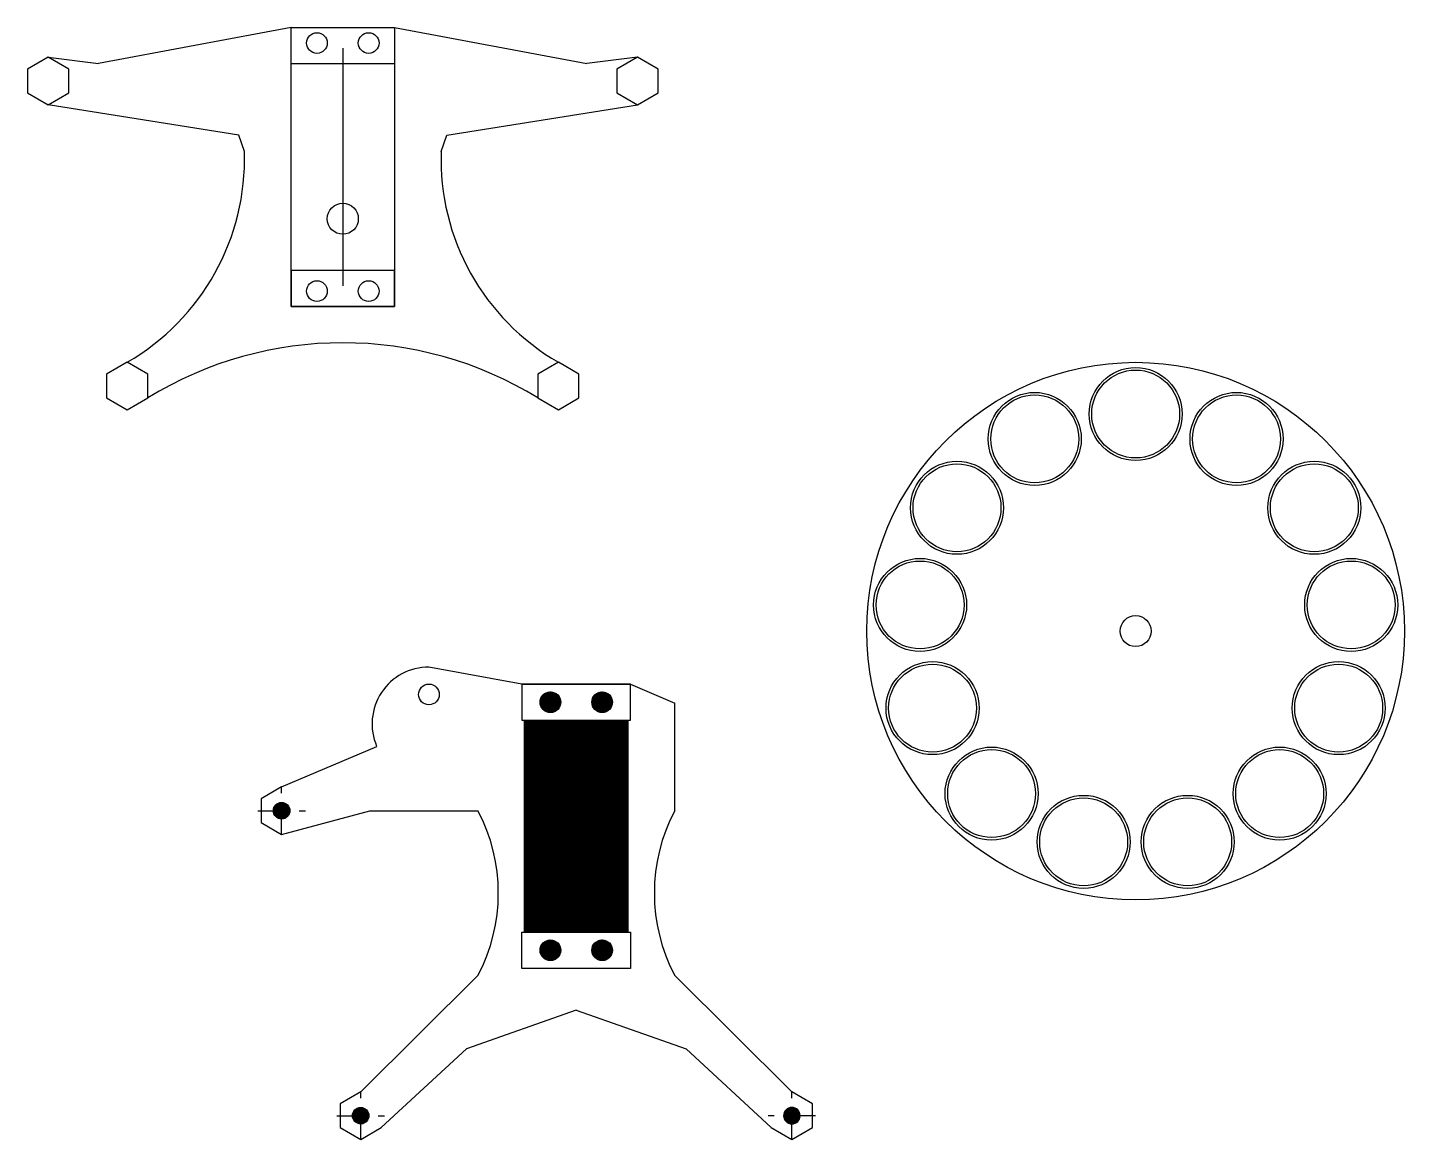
# Paper-space layout 'old ver_サイズ不明' of a CAD drawing. Extents: x -1.1 to 12.2, y 0 to 10.8.
import ezdxf

# ---------------------------------------------------------------- set-up
doc = ezdxf.new("R2010")
doc.units = 0
doc.header["$MEASUREMENT"] = 0
doc.linetypes.add('AM_ISO08W050', pattern=[18, 12, -1.5, 3, -1.5])
doc.linetypes.add('AM_ISO08W050X2', pattern=[9, 6, -0.75, 1.5, -0.75])
doc.layers.get('0').update_dxf_attribs({"linetype": 'CONTINUOUS'})
for name, color, linetype in [('AM_0', 7, 'CONTINUOUS'), ('AM_7', 4, 'AM_ISO08W050'), ('下書き線', 1, 'CONTINUOUS'), ('投下機構', 111, 'CONTINUOUS')]:
    doc.layers.add(name, color=color, linetype=linetype)
doc.layers.add('AM_8', color=1, linetype='CONTINUOUS', lineweight=15)
pattern_1 = [(45, (1.1003693, -2e-10), (-0.003535534, 0.003535534), [])]

# ---------------------------------------------------------------- blocks, each defined once
blk = doc.blocks.new('*U12')
at = {"layer": 'AM_0'}
blk.add_circle((19.9, 4.6), 1.6, dxfattribs=at)
at = {"layer": 'AM_7', "linetype": 'AM_ISO08W050X2'}
for p, q in [((19.9, 0), (19.9, 9.2)), ((15.3, 4.6), (24.5, 4.6))]:
    blk.add_line(p, q, dxfattribs=at)
blk = doc.blocks.new('*U13')
at = {"layer": 'AM_0'}
blk.add_circle((4.6, 63.6), 1.6, dxfattribs=at)
at = {"layer": 'AM_7', "linetype": 'AM_ISO08W050X2'}
for p, q in [((4.6, 59), (4.6, 68.2)), ((0, 63.6), (9.2, 63.6))]:
    blk.add_line(p, q, dxfattribs=at)
blk = doc.blocks.new('*U14')
at = {"layer": 'AM_0', "extrusion": (0, 0, -1)}
blk.add_circle((-103.3, 4.6), 1.6, dxfattribs=at)
at = {"layer": 'AM_7', "linetype": 'AM_ISO08W050X2'}
for p, q in [((103.3, 0), (103.3, 9.2)), ((107.9, 4.6), (98.7, 4.6))]:
    blk.add_line(p, q, dxfattribs=at)
blk = doc.blocks.new('*U17')
for radius in [0.45, 0.425]:
    blk.add_circle((0, 0), radius)
blk = doc.blocks.new('*U18')
at = {"layer": '投下機構', "color": 0, "linetype": 'ByBlock', "lineweight": -2, "transparency": 16777216}
for p, rotation in [((-0.476, 4.609), 27.69230769230765), ((1.476, 4.609), 332.3076923076924), ((-1.228, 3.943), 55.38461538461539), ((2.228, 3.943), 304.6153846153847), ((-1.585, 3.003), 83.07692307692305), ((2.585, 3.003), 276.923076923077), ((-1.464, 2.005), 110.7692307692308), ((2.464, 2.005), 249.2307692307692), ((-0.893, 1.178), 138.4615384615385), ((1.893, 1.178), 221.5384615384615), ((-0.003, 0.711), 166.1538461538462), ((1.003, 0.711), 193.8461538461538)]:
    blk.add_blockref('*U17', p, dxfattribs=dict(at, rotation=rotation))
blk.add_blockref('*U17', (0.5, 4.85), dxfattribs=at)

psp = doc.layouts.new('old ver_サイズ不明')

# ---------------------------------------------------------------- hatches: boundary and pattern name
at = {"layer": 'AM_8'}
h = psp.add_hatch(dxfattribs=at)
h.set_pattern_fill('_U', color=256, scale=0.005, angle=45, style=0, pattern_type=0)
h.set_pattern_definition(pattern_1)
edge = h.paths.add_edge_path()
edge.add_arc((3.93, 4.23), 0.1, 11.4592, 236.9306)
edge.add_arc((3.93, 4.23), 0.1, 236.9306, 371.4592)
h = psp.add_hatch(dxfattribs=at)
h.set_pattern_fill('_U', color=256, scale=0.005, angle=45, style=0, pattern_type=0)
h.set_pattern_definition(pattern_1)
edge = h.paths.add_edge_path()
edge.add_arc((4.43, 4.23), 0.1, 11.4592, 284.5737)
edge.add_arc((4.43, 4.23), 0.1, 284.5737, 371.4592)
h = psp.add_hatch(dxfattribs=at)
h.set_pattern_fill('_U', color=256, scale=0.005, angle=45, style=0, pattern_type=0)
h.set_pattern_definition(pattern_1)
h.paths.add_polyline_path([(3.68, 4.055), (3.68, 2.005), (4.68, 2.005), (4.68, 4.055)])
h = psp.add_hatch(dxfattribs=at)
h.set_pattern_fill('_U', color=256, scale=0.005, angle=45, style=0, pattern_type=0)
h.set_pattern_definition(pattern_1)
edge = h.paths.add_edge_path()
edge.add_arc((1.33, 3.18), 0.08, 191.4592, 492.8935)
edge.add_arc((1.33, 3.18), 0.08, 132.8935, 191.4592)
h = psp.add_hatch(dxfattribs=at)
h.set_pattern_fill('_U', color=256, scale=0.005, angle=45, style=0, pattern_type=0)
h.set_pattern_definition(pattern_1)
edge = h.paths.add_edge_path()
edge.add_arc((3.93, 1.83), 0.1, 191.4592, 504.4367)
edge.add_arc((3.93, 1.83), 0.1, 144.4367, 191.4592)
h = psp.add_hatch(dxfattribs=at)
h.set_pattern_fill('_U', color=256, scale=0.005, angle=45, style=0, pattern_type=0)
h.set_pattern_definition(pattern_1)
edge = h.paths.add_edge_path()
edge.add_arc((4.43, 1.83), 0.1, 11.4592, 332.6151)
edge.add_arc((4.43, 1.83), 0.1, 332.6151, 371.4592)
h = psp.add_hatch(dxfattribs=at)
h.set_pattern_fill('_U', color=256, scale=0.005, angle=45, style=0, pattern_type=0)
h.set_pattern_definition(pattern_1)
edge = h.paths.add_edge_path()
edge.add_arc((2.095, 0.23), 0.08, 191.4592, 495.3358)
edge.add_arc((2.095, 0.23), 0.08, 135.3358, 191.4592)
h = psp.add_hatch(dxfattribs=at)
h.set_pattern_fill('_U', color=256, scale=0.005, angle=45, style=0, pattern_type=0)
h.set_pattern_definition(pattern_1)
edge = h.paths.add_edge_path()
edge.add_arc((6.266, 0.23), 0.08, 11.4592, 302.331)
edge.add_arc((6.266, 0.23), 0.08, 302.331, 371.4592)

# ---------------------------------------------------------------- linework, layer by layer
for p, q in [((3.655, 4.405), (2.755, 4.57)), ((4.705, 4.405), (5.132, 4.222)), ((5.132, 3.18), (5.132, 4.222)), ((1.33, 3.41), (2.25, 3.803)), ((1.33, 2.95), (2.183, 3.18)), ((2.183, 3.18), (3.229, 3.18)), ((2.755, 3.18), (2.755, 3.179)), ((2.095, 0.46), (3.229, 1.585)), ((6.266, 0.46), (5.132, 1.585)), ((4.18, 1.25), (3.119, 0.877)), ((4.18, 1.25), (5.242, 0.877)), ((2.294, 0.115), (3.119, 0.877)), ((6.066, 0.115), (5.242, 0.877)), ((2.294, 0.115), (2.294, 0.115))]:
    psp.add_line(p, q)
for points in [[(3.68, 2.005), (3.68, 4.055)], [(3.68, 2.005), (3.68, 4.055)], [(4.68, 4.055), (4.68, 2.005)], [(4.68, 4.055), (4.68, 2.005)], [(1.33, 3.41), (1.131, 3.295), (1.131, 3.065), (1.33, 2.95)], [(2.095, 0.46), (1.896, 0.345), (1.896, 0.115), (2.095, 0), (2.294, 0.115)], [(6.066, 0.115), (6.266, 0), (6.465, 0.115), (6.465, 0.345), (6.266, 0.46)]]:
    psp.add_lwpolyline(points)
for centre, radius in [((9.59, 4.918), 0.15), ((2.755, 4.305), 0.1), ((3.93, 4.23), 0.1), ((4.43, 4.23), 0.1), ((3.93, 1.83), 0.1), ((4.43, 1.83), 0.1)]:
    psp.add_circle(centre, radius)
for centre, radius, start, end in [((2.755, 4.02), 0.55, 90, 203.1688), ((1.713, 2.383), 1.713, 332.2553, 27.7447), ((6.648, 2.383), 1.713, 152.2553, 207.7447)]:
    psp.add_arc(centre, radius, start, end)
at = {"layer": 'AM_7'}
for p, q in [((1.922, 10.557), (1.922, 8.257)), ((3.655, 4.405), (4.705, 4.405))]:
    psp.add_line(p, q, dxfattribs=at)
for points in [[(3.655, 4.055), (4.705, 4.055), (4.705, 4.405), (3.655, 4.405)], [(3.655, 2.005), (4.705, 2.005), (4.705, 1.655), (3.655, 1.655)]]:
    psp.add_lwpolyline(points, close=True, dxfattribs=at)
at = {"layer": '下書き線'}
for p, q in [((1.422, 10.757), (-0.44, 10.408)), ((2.422, 10.757), (4.283, 10.408)), ((-0.928, 10.469), (-0.44, 10.408)), ((4.772, 10.469), (4.283, 10.408)), ((0.916, 9.716), (-0.928, 10.009)), ((2.928, 9.716), (4.772, 10.009)), ((0.97, 9.557), (0.916, 9.716)), ((2.874, 9.557), (2.928, 9.716)), ((1.422, 8.057), (2.422, 8.057))]:
    psp.add_line(p, q, dxfattribs=at)
for points in [[(1.422, 10.757), (2.422, 10.757), (2.422, 8.057), (1.422, 8.057)], [(1.422, 10.757), (2.422, 10.757), (2.422, 10.407), (1.422, 10.407)], [(-0.928, 10.469), (-1.127, 10.354), (-1.127, 10.124), (-0.928, 10.009), (-0.729, 10.124), (-0.729, 10.354)], [(4.772, 10.469), (4.573, 10.354), (4.573, 10.124), (4.772, 10.009), (4.971, 10.124), (4.971, 10.354)], [(1.422, 8.057), (2.422, 8.057), (2.422, 8.407), (1.422, 8.407)], [(-0.163, 7.519), (-0.363, 7.404), (-0.363, 7.174), (-0.163, 7.059), (0.036, 7.174), (0.036, 7.404)], [(4.007, 7.519), (3.808, 7.404), (3.808, 7.174), (4.007, 7.059), (4.206, 7.174), (4.206, 7.404)]]:
    psp.add_lwpolyline(points, close=True, dxfattribs=at)
for centre, radius in [((1.672, 10.607), 0.1), ((2.172, 10.607), 0.1), ((1.922, 8.907), 0.15), ((1.672, 8.207), 0.1), ((2.172, 8.207), 0.1)]:
    psp.add_circle(centre, radius, dxfattribs=at)
for centre, radius, start, end in [((-1.296, 9.483), 2.267, 299.965, 1.8728), ((5.139, 9.483), 2.267, 178.1272, 240.035), ((1.922, 4.106), 3.601, 58.4138, 121.5862)]:
    psp.add_arc(centre, radius, start, end, dxfattribs=at)
at = {"layer": '投下機構'}
psp.add_circle((9.59, 4.918), 2.6, dxfattribs=at)

# ---------------------------------------------------------------- block references
at = {"xscale": 0.05, "yscale": 0.05, "zscale": 0.05}
for name in ['*U13', '*U12', '*U14']:
    psp.add_blockref(name, (1.1, 0), dxfattribs=at)
at = {"layer": '投下機構'}
psp.add_blockref('*U18', (9.09, 2.168), dxfattribs=at)

doc.saveas('drawing.dxf')
